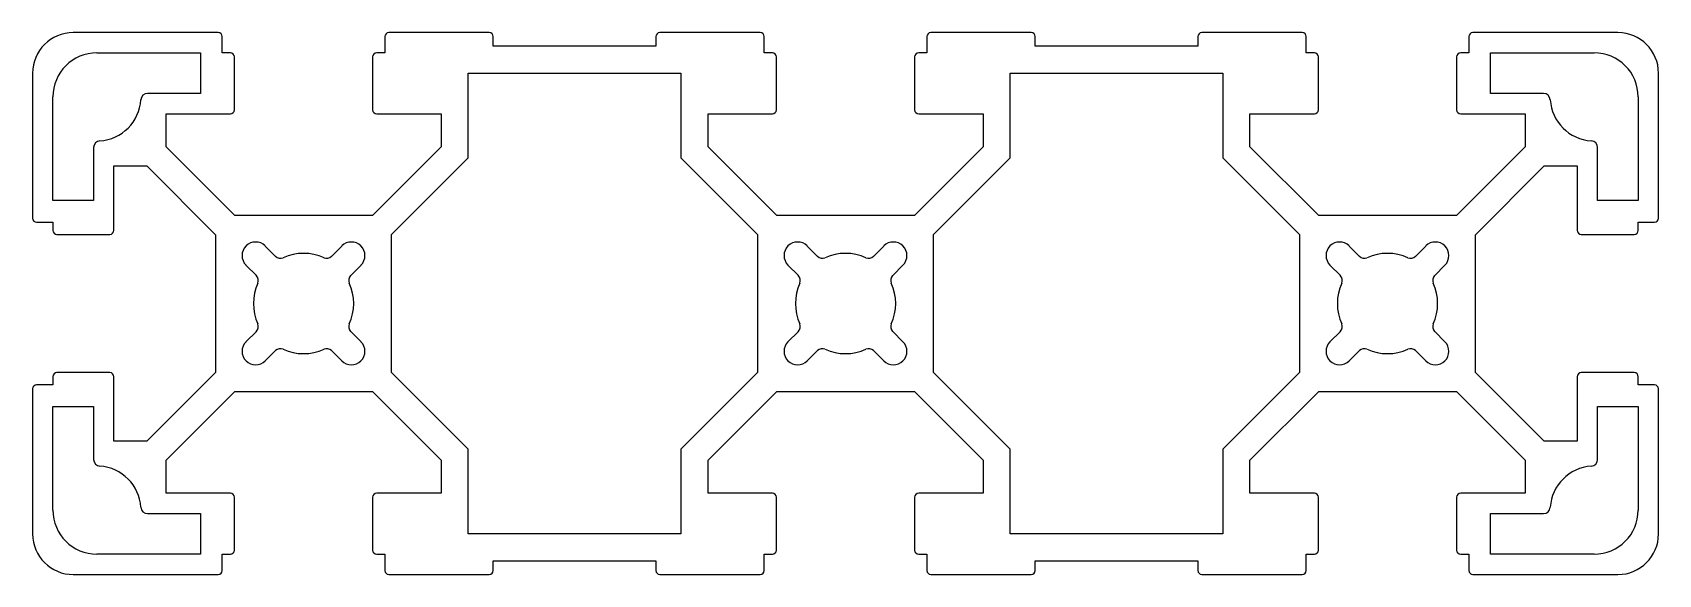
# Model space of a CAD drawing. Extents: x 1943 to 2063, y 1452 to 1492.
import ezdxf

# ---------------------------------------------------------------- set-up
doc = ezdxf.new("R2010")
doc.units = 0
doc.layers.get('0').update_dxf_attribs({"linetype": 'CONTINUOUS'})

msp = doc.modelspace()

# ---------------------------------------------------------------- linework, layer by layer
for p, q in [((1956.73, 1492.44), (1946.03, 1492.44)), ((1957.03, 1490.94), (1957.03, 1492.14)), ((1969.03, 1492.14), (1969.03, 1490.94)), ((1976.73, 1492.44), (1969.33, 1492.44)), ((1977.03, 1491.44), (1977.03, 1492.14)), ((1989.03, 1492.14), (1989.03, 1491.44)), ((1996.73, 1492.44), (1989.33, 1492.44)), ((1997.03, 1490.94), (1997.03, 1492.14)), ((2009.03, 1492.14), (2009.03, 1490.94)), ((2016.73, 1492.44), (2009.33, 1492.44)), ((2017.03, 1491.44), (2017.03, 1492.14)), ((2029.03, 1492.14), (2029.03, 1491.44)), ((2036.73, 1492.44), (2029.33, 1492.44)), ((2037.03, 1490.94), (2037.03, 1492.14)), ((2049.03, 1492.14), (2049.03, 1490.94)), ((2060.03, 1492.44), (2049.33, 1492.44)), ((1947.78, 1490.94), (1955.43, 1490.94)), ((1955.43, 1490.94), (1955.43, 1487.94)), ((1957.63, 1490.94), (1957.03, 1490.94)), ((1957.93, 1486.74), (1957.93, 1490.64)), ((1968.13, 1490.64), (1968.13, 1486.74)), ((1969.03, 1490.94), (1968.43, 1490.94)), ((1989.03, 1491.44), (1977.03, 1491.44)), ((1997.63, 1490.94), (1997.03, 1490.94)), ((1997.93, 1486.74), (1997.93, 1490.64)), ((2008.13, 1490.64), (2008.13, 1486.74)), ((2009.03, 1490.94), (2008.43, 1490.94)), ((2029.03, 1491.44), (2017.03, 1491.44)), ((2037.63, 1490.94), (2037.03, 1490.94)), ((2037.93, 1486.74), (2037.93, 1490.64)), ((2048.13, 1490.64), (2048.13, 1486.74)), ((2049.03, 1490.94), (2048.43, 1490.94)), ((2050.63, 1487.94), (2050.63, 1490.94)), ((2050.63, 1490.94), (2058.28, 1490.94)), ((1943.03, 1489.44), (1943.03, 1478.74)), ((1975.18, 1483.18), (1975.18, 1489.44)), ((1975.18, 1489.44), (1990.88, 1489.44)), ((1990.88, 1489.44), (1990.88, 1483.18)), ((2015.18, 1483.18), (2015.18, 1489.44)), ((2015.18, 1489.44), (2030.88, 1489.44)), ((2030.88, 1489.44), (2030.88, 1483.18)), ((2063.03, 1478.74), (2063.03, 1489.44)), ((1944.53, 1480.04), (1944.53, 1487.69)), ((1955.43, 1487.94), (1951.52, 1487.94)), ((2054.54, 1487.94), (2050.63, 1487.94)), ((2061.53, 1487.69), (2061.53, 1480.04)), ((1952.88, 1484.01), (1952.88, 1486.44)), ((1952.88, 1486.44), (1957.63, 1486.44)), ((1968.43, 1486.44), (1973.18, 1486.44)), ((1973.18, 1486.44), (1973.18, 1484.01)), ((1992.88, 1484.01), (1992.88, 1486.44)), ((1992.88, 1486.44), (1997.63, 1486.44)), ((2008.43, 1486.44), (2013.18, 1486.44)), ((2013.18, 1486.44), (2013.18, 1484.01)), ((2032.88, 1484.01), (2032.88, 1486.44)), ((2032.88, 1486.44), (2037.63, 1486.44)), ((2048.43, 1486.44), (2053.18, 1486.44)), ((2053.18, 1486.44), (2053.18, 1484.01)), ((1947.53, 1483.95), (1947.53, 1480.04)), ((1957.95, 1478.94), (1952.88, 1484.01)), ((1973.18, 1484.01), (1968.11, 1478.94)), ((1997.95, 1478.94), (1992.88, 1484.01)), ((2013.18, 1484.01), (2008.11, 1478.94)), ((2037.95, 1478.94), (2032.88, 1484.01)), ((2053.18, 1484.01), (2048.11, 1478.94)), ((2058.53, 1480.04), (2058.53, 1483.95)), ((1949.03, 1477.84), (1949.03, 1482.59)), ((1949.03, 1482.59), (1951.46, 1482.59)), ((1951.46, 1482.59), (1956.53, 1477.52)), ((1969.53, 1477.53), (1975.18, 1483.18)), ((1990.88, 1483.18), (1996.53, 1477.53)), ((2009.53, 1477.53), (2015.18, 1483.18)), ((2030.88, 1483.18), (2036.53, 1477.53)), ((2049.53, 1477.52), (2054.6, 1482.59)), ((2054.6, 1482.59), (2057.03, 1482.59)), ((2057.03, 1482.59), (2057.03, 1477.84)), ((1947.53, 1480.04), (1944.53, 1480.04)), ((2061.53, 1480.04), (2058.53, 1480.04)), ((1943.33, 1478.44), (1944.53, 1478.44)), ((1944.53, 1478.44), (1944.53, 1477.84)), ((1968.11, 1478.94), (1957.95, 1478.94)), ((2008.11, 1478.94), (1997.95, 1478.94)), ((2048.11, 1478.94), (2037.95, 1478.94)), ((2061.53, 1477.84), (2061.53, 1478.44)), ((2061.53, 1478.44), (2062.73, 1478.44)), ((1944.83, 1477.54), (1948.73, 1477.54)), ((1956.53, 1477.52), (1956.53, 1467.36)), ((1969.53, 1467.35), (1969.53, 1477.53)), ((1996.53, 1477.53), (1996.53, 1467.35)), ((2009.53, 1467.35), (2009.53, 1477.53)), ((2036.53, 1477.53), (2036.53, 1467.35)), ((2049.53, 1467.36), (2049.53, 1477.52)), ((2057.33, 1477.54), (2061.23, 1477.54)), ((1960.2, 1476.68), (1960.96, 1475.92)), ((1965.09, 1475.92), (1965.86, 1476.68)), ((2000.2, 1476.68), (2000.96, 1475.92)), ((2005.09, 1475.92), (2005.86, 1476.68)), ((2040.2, 1476.68), (2040.96, 1475.92)), ((2045.09, 1475.92), (2045.86, 1476.68)), ((1959.55, 1474.51), (1958.78, 1475.27)), ((1967.27, 1475.27), (1966.51, 1474.51)), ((1999.55, 1474.51), (1998.78, 1475.27)), ((2007.27, 1475.27), (2006.51, 1474.51)), ((2039.55, 1474.51), (2038.78, 1475.27)), ((2047.27, 1475.27), (2046.51, 1474.51)), ((1958.78, 1469.61), (1959.55, 1470.37)), ((1966.51, 1470.37), (1967.27, 1469.61)), ((1998.78, 1469.61), (1999.55, 1470.37)), ((2006.51, 1470.37), (2007.27, 1469.61)), ((2038.78, 1469.61), (2039.55, 1470.37)), ((2046.51, 1470.37), (2047.27, 1469.61)), ((1960.96, 1468.96), (1960.2, 1468.2)), ((1965.86, 1468.2), (1965.09, 1468.96)), ((2000.96, 1468.96), (2000.2, 1468.2)), ((2005.86, 1468.2), (2005.09, 1468.96)), ((2040.96, 1468.96), (2040.2, 1468.2)), ((2045.86, 1468.2), (2045.09, 1468.96)), ((1944.53, 1466.44), (1943.33, 1466.44)), ((1944.53, 1467.04), (1944.53, 1466.44)), ((1948.73, 1467.34), (1944.83, 1467.34)), ((1949.03, 1462.29), (1949.03, 1467.04)), ((1956.53, 1467.36), (1951.46, 1462.29)), ((1975.18, 1461.7), (1969.53, 1467.35)), ((1996.53, 1467.35), (1990.88, 1461.7)), ((2015.18, 1461.7), (2009.53, 1467.35)), ((2036.53, 1467.35), (2030.88, 1461.7)), ((2054.6, 1462.29), (2049.53, 1467.36)), ((2057.03, 1467.04), (2057.03, 1462.29)), ((2061.23, 1467.34), (2057.33, 1467.34)), ((2061.53, 1466.44), (2061.53, 1467.04)), ((2062.73, 1466.44), (2061.53, 1466.44)), ((1943.03, 1466.14), (1943.03, 1455.44)), ((1952.88, 1460.87), (1957.95, 1465.94)), ((1957.95, 1465.94), (1968.11, 1465.94)), ((1968.11, 1465.94), (1973.18, 1460.87)), ((1992.88, 1460.87), (1997.95, 1465.94)), ((1997.95, 1465.94), (2008.11, 1465.94)), ((2008.11, 1465.94), (2013.18, 1460.87)), ((2032.88, 1460.87), (2037.95, 1465.94)), ((2037.95, 1465.94), (2048.11, 1465.94)), ((2048.11, 1465.94), (2053.18, 1460.87)), ((2063.03, 1455.44), (2063.03, 1466.14)), ((1944.53, 1457.19), (1944.53, 1464.84)), ((1944.53, 1464.84), (1947.53, 1464.84)), ((1947.53, 1464.84), (1947.53, 1460.93)), ((2058.53, 1460.93), (2058.53, 1464.84)), ((2058.53, 1464.84), (2061.53, 1464.84)), ((2061.53, 1464.84), (2061.53, 1457.19)), ((1951.46, 1462.29), (1949.03, 1462.29)), ((1975.18, 1455.44), (1975.18, 1461.7)), ((1990.88, 1461.7), (1990.88, 1455.44)), ((2015.18, 1455.44), (2015.18, 1461.7)), ((2030.88, 1461.7), (2030.88, 1455.44)), ((2057.03, 1462.29), (2054.6, 1462.29)), ((1952.88, 1458.44), (1952.88, 1460.87)), ((1973.18, 1460.87), (1973.18, 1458.44)), ((1992.88, 1458.44), (1992.88, 1460.87)), ((2013.18, 1460.87), (2013.18, 1458.44)), ((2032.88, 1458.44), (2032.88, 1460.87)), ((2053.18, 1460.87), (2053.18, 1458.44)), ((1957.63, 1458.44), (1952.88, 1458.44)), ((1957.93, 1454.24), (1957.93, 1458.14)), ((1968.13, 1458.14), (1968.13, 1454.24)), ((1973.18, 1458.44), (1968.43, 1458.44)), ((1997.63, 1458.44), (1992.88, 1458.44)), ((1997.93, 1454.24), (1997.93, 1458.14)), ((2008.13, 1458.14), (2008.13, 1454.24)), ((2013.18, 1458.44), (2008.43, 1458.44)), ((2037.63, 1458.44), (2032.88, 1458.44)), ((2037.93, 1454.24), (2037.93, 1458.14)), ((2048.13, 1458.14), (2048.13, 1454.24)), ((2053.18, 1458.44), (2048.43, 1458.44)), ((1951.52, 1456.94), (1955.43, 1456.94)), ((1955.43, 1456.94), (1955.43, 1453.94)), ((2050.63, 1453.94), (2050.63, 1456.94)), ((2050.63, 1456.94), (2054.54, 1456.94)), ((1990.88, 1455.44), (1975.18, 1455.44)), ((2030.88, 1455.44), (2015.18, 1455.44)), ((1955.43, 1453.94), (1947.78, 1453.94)), ((1957.03, 1452.74), (1957.03, 1453.94)), ((1957.03, 1453.94), (1957.63, 1453.94)), ((1968.43, 1453.94), (1969.03, 1453.94)), ((1969.03, 1453.94), (1969.03, 1452.74)), ((1977.03, 1452.74), (1977.03, 1453.44)), ((1977.03, 1453.44), (1989.03, 1453.44)), ((1989.03, 1453.44), (1989.03, 1452.74)), ((1997.03, 1452.74), (1997.03, 1453.94)), ((1997.03, 1453.94), (1997.63, 1453.94)), ((2008.43, 1453.94), (2009.03, 1453.94)), ((2009.03, 1453.94), (2009.03, 1452.74)), ((2017.03, 1452.74), (2017.03, 1453.44)), ((2017.03, 1453.44), (2029.03, 1453.44)), ((2029.03, 1453.44), (2029.03, 1452.74)), ((2037.03, 1452.74), (2037.03, 1453.94)), ((2037.03, 1453.94), (2037.63, 1453.94)), ((2048.43, 1453.94), (2049.03, 1453.94)), ((2049.03, 1453.94), (2049.03, 1452.74)), ((2058.28, 1453.94), (2050.63, 1453.94)), ((1946.03, 1452.44), (1956.73, 1452.44)), ((1969.33, 1452.44), (1976.73, 1452.44)), ((1989.33, 1452.44), (1996.73, 1452.44)), ((2009.33, 1452.44), (2016.73, 1452.44)), ((2029.33, 1452.44), (2036.73, 1452.44)), ((2049.33, 1452.44), (2060.03, 1452.44))]:
    msp.add_line(p, q)
for centre, radius, start, end in [((1946.03, 1489.44), 3, 90, 180), ((1956.73, 1492.14), 0.3, 0, 90), ((1969.33, 1492.14), 0.3, 90, 180), ((1976.73, 1492.14), 0.3, 0, 90), ((1989.33, 1492.14), 0.3, 90, 180), ((1996.73, 1492.14), 0.3, 0, 90), ((2009.33, 1492.14), 0.3, 90, 180), ((2016.73, 1492.14), 0.3, 0, 90), ((2029.33, 1492.14), 0.3, 90, 180), ((2036.73, 1492.14), 0.3, 0, 90), ((2049.33, 1492.14), 0.3, 90, 180), ((2060.03, 1489.44), 3, 0, 90), ((1947.78, 1487.69), 3.25, 90, 180), ((1957.63, 1490.64), 0.3, 0, 90), ((1968.43, 1490.64), 0.3, 90, 180), ((1997.63, 1490.64), 0.3, 0, 90), ((2008.43, 1490.64), 0.3, 90, 180), ((2037.63, 1490.64), 0.3, 0, 90), ((2048.43, 1490.64), 0.3, 90, 180), ((2058.28, 1487.69), 3.25, 0, 90), ((1947.78, 1487.69), 3.25, 273.8226, 356.1774), ((1951.52, 1487.44), 0.5, 90, 176.1774), ((2054.54, 1487.44), 0.5, 3.8226, 90), ((2058.28, 1487.69), 3.25, 183.8226, 266.1774), ((1957.63, 1486.74), 0.3, 270, 360), ((1968.43, 1486.74), 0.3, 180, 270), ((1997.63, 1486.74), 0.3, 270, 360), ((2008.43, 1486.74), 0.3, 180, 270), ((2037.63, 1486.74), 0.3, 270, 360), ((2048.43, 1486.74), 0.3, 180, 270), ((1948.03, 1483.95), 0.5, 93.8226, 180), ((2058.03, 1483.95), 0.5, 360, 86.1774), ((1943.33, 1478.74), 0.3, 180, 270), ((2062.73, 1478.74), 0.3, 270, 360), ((1944.83, 1477.84), 0.3, 180, 270), ((1948.73, 1477.84), 0.3, 270, 360), ((2057.33, 1477.84), 0.3, 180, 270), ((2061.23, 1477.84), 0.3, 270, 360), ((1959.49, 1475.98), 1, 45, 225), ((1963.03, 1472.44), 3.7, 65.9248, 114.0752), ((1966.56, 1475.98), 1, 315, 135), ((1999.49, 1475.98), 1, 45, 225), ((2003.03, 1472.44), 3.7, 65.9248, 114.0752), ((2006.56, 1475.98), 1, 315, 135), ((2039.49, 1475.98), 1, 45, 225), ((2043.03, 1472.44), 3.7, 65.9248, 114.0752), ((2046.56, 1475.98), 1, 315, 135), ((1961.31, 1476.28), 0.5, 225, 294.0752), ((1964.74, 1476.28), 0.5, 245.9248, 315), ((2001.31, 1476.28), 0.5, 225, 294.0752), ((2004.74, 1476.28), 0.5, 245.9248, 315), ((2041.31, 1476.28), 0.5, 225, 294.0752), ((2044.74, 1476.28), 0.5, 245.9248, 315), ((1963.03, 1472.44), 3.7, 155.9248, 204.0752), ((1959.19, 1474.15), 0.5, 335.9248, 45), ((1966.86, 1474.15), 0.5, 135, 204.0752), ((1963.03, 1472.44), 3.7, 335.9248, 24.0752), ((2003.03, 1472.44), 3.7, 155.9248, 204.0752), ((1999.19, 1474.15), 0.5, 335.9248, 45), ((2006.86, 1474.15), 0.5, 135, 204.0752), ((2003.03, 1472.44), 3.7, 335.9248, 24.0752), ((2043.03, 1472.44), 3.7, 155.9248, 204.0752), ((2039.19, 1474.15), 0.5, 335.9248, 45), ((2046.86, 1474.15), 0.5, 135, 204.0752), ((2043.03, 1472.44), 3.7, 335.9248, 24.0752), ((1959.19, 1470.73), 0.5, 315, 24.0752), ((1966.86, 1470.73), 0.5, 155.9248, 225), ((1999.19, 1470.73), 0.5, 315, 24.0752), ((2006.86, 1470.73), 0.5, 155.9248, 225), ((2039.19, 1470.73), 0.5, 315, 24.0752), ((2046.86, 1470.73), 0.5, 155.9248, 225), ((1959.49, 1468.91), 1, 135, 315), ((1961.31, 1468.61), 0.5, 65.9248, 135), ((1963.03, 1472.44), 3.7, 245.9248, 294.0752), ((1964.74, 1468.61), 0.5, 45, 114.0752), ((1966.56, 1468.91), 1, 225, 45), ((1999.49, 1468.91), 1, 135, 315), ((2001.31, 1468.61), 0.5, 65.9248, 135), ((2003.03, 1472.44), 3.7, 245.9248, 294.0752), ((2004.74, 1468.61), 0.5, 45, 114.0752), ((2006.56, 1468.91), 1, 225, 45), ((2039.49, 1468.91), 1, 135, 315), ((2041.31, 1468.61), 0.5, 65.9248, 135), ((2043.03, 1472.44), 3.7, 245.9248, 294.0752), ((2044.74, 1468.61), 0.5, 45, 114.0752), ((2046.56, 1468.91), 1, 225, 45), ((1943.33, 1466.14), 0.3, 90, 180), ((1944.83, 1467.04), 0.3, 90, 180), ((1948.73, 1467.04), 0.3, 0, 90), ((2057.33, 1467.04), 0.3, 90, 180), ((2061.23, 1467.04), 0.3, 0, 90), ((2062.73, 1466.14), 0.3, 0, 90), ((1948.03, 1460.93), 0.5, 180, 266.1774), ((1947.78, 1457.19), 3.25, 3.8226, 86.1774), ((2058.28, 1457.19), 3.25, 93.8226, 176.1774), ((2058.03, 1460.93), 0.5, 273.8226, 0), ((1957.63, 1458.14), 0.3, 0, 90), ((1968.43, 1458.14), 0.3, 90, 180), ((1997.63, 1458.14), 0.3, 0, 90), ((2008.43, 1458.14), 0.3, 90, 180), ((2037.63, 1458.14), 0.3, 0, 90), ((2048.43, 1458.14), 0.3, 90, 180), ((1947.78, 1457.19), 3.25, 180, 270), ((1951.52, 1457.44), 0.5, 183.8226, 270), ((2054.54, 1457.44), 0.5, 270, 356.1774), ((2058.28, 1457.19), 3.25, 270, 0), ((1946.03, 1455.44), 3, 180, 270), ((2060.03, 1455.44), 3, 270, 0), ((1957.63, 1454.24), 0.3, 270, 360), ((1968.43, 1454.24), 0.3, 180, 270), ((1997.63, 1454.24), 0.3, 270, 360), ((2008.43, 1454.24), 0.3, 180, 270), ((2037.63, 1454.24), 0.3, 270, 360), ((2048.43, 1454.24), 0.3, 180, 270), ((1956.73, 1452.74), 0.3, 270, 360), ((1969.33, 1452.74), 0.3, 180, 270), ((1976.73, 1452.74), 0.3, 270, 360), ((1989.33, 1452.74), 0.3, 180, 270), ((1996.73, 1452.74), 0.3, 270, 360), ((2009.33, 1452.74), 0.3, 180, 270), ((2016.73, 1452.74), 0.3, 270, 360), ((2029.33, 1452.74), 0.3, 180, 270), ((2036.73, 1452.74), 0.3, 270, 360), ((2049.33, 1452.74), 0.3, 180, 270)]:
    msp.add_arc(centre, radius, start, end)

doc.saveas('drawing.dxf')
